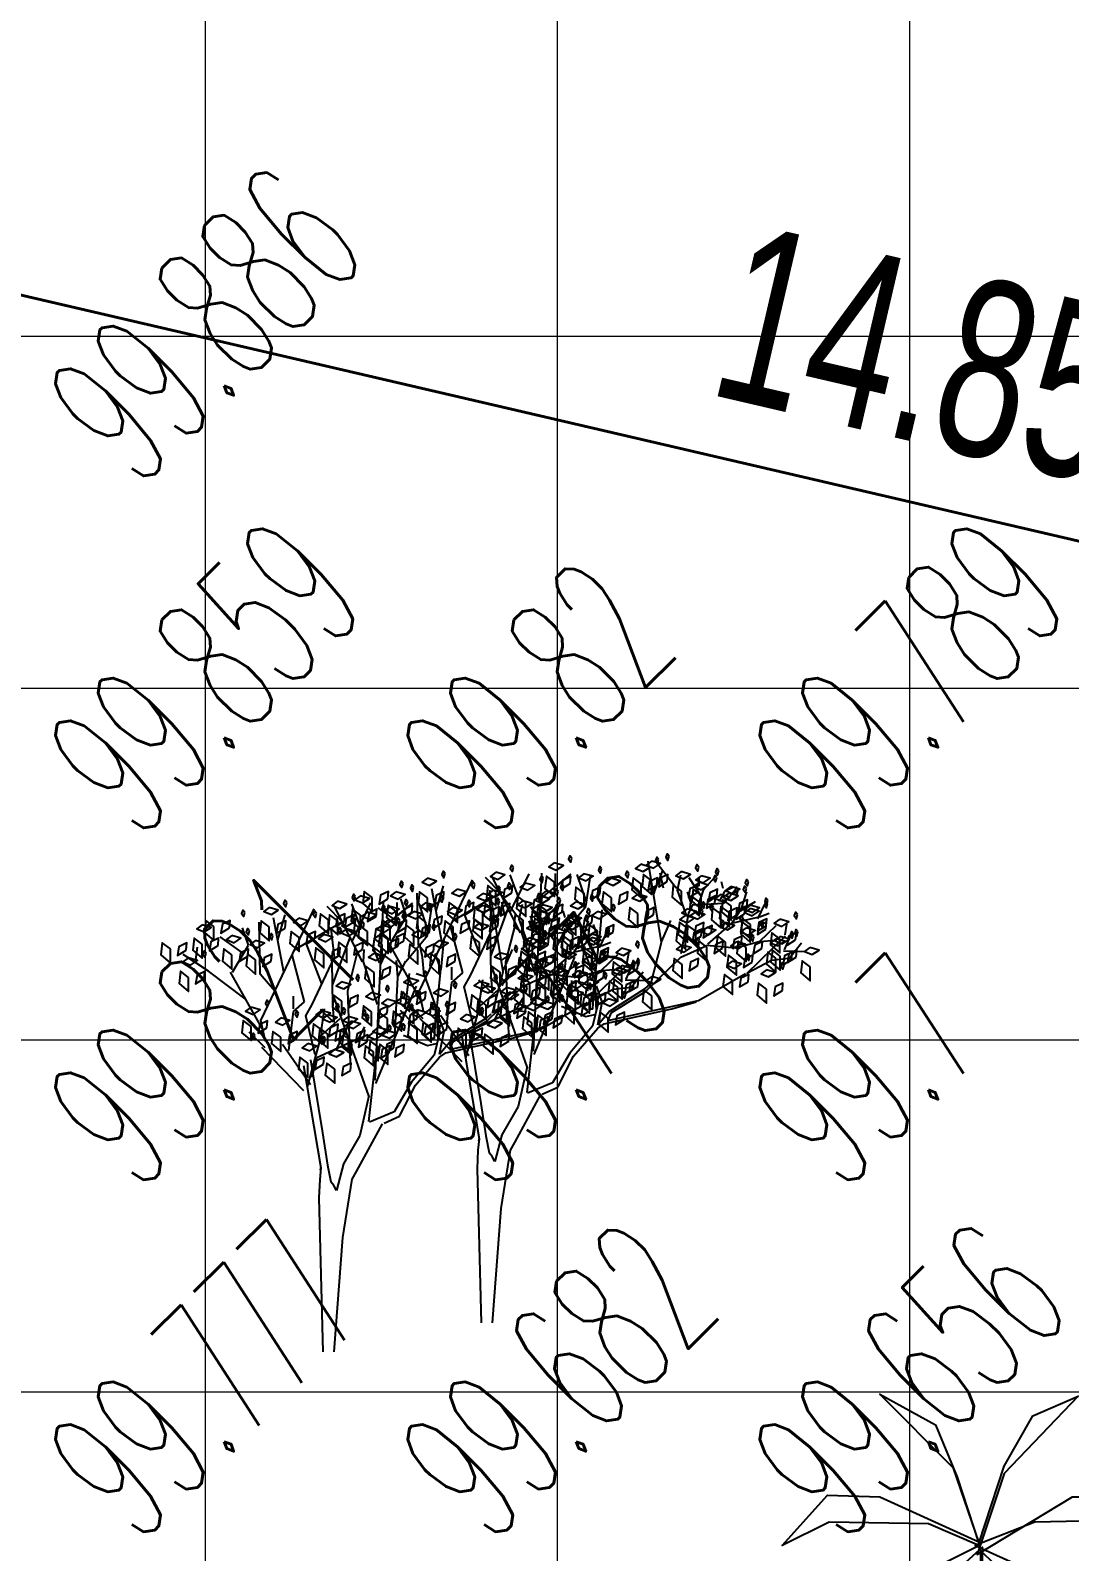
# Model space of a CAD drawing. Header units: millimetres. Extents: x 684983 to 685377, y 990360 to 990509.
# Drawn here: x 685029.02 to 685034.92, y 990447.13 to 990455.78 of the extents above; entities that cross this region are included whole.
import ezdxf

# ---------------------------------------------------------------- set-up
doc = ezdxf.new("R2010")
doc.units = ezdxf.units.MM
doc.header["$PDMODE"] = 35
doc.header["$PDSIZE"] = 0.2
for name, color, linetype, lineweight in [('BD', 1, 'Continuous', 40), ('grid', 8, 'Continuous', 9), ('GRID LEVELS', 7, 'Continuous', 13)]:
    doc.layers.add(name, color=color, linetype=linetype, lineweight=lineweight)
for name, color, linetype in [('dim', 7, 'Continuous'), ('GUAVA TREE', 7, 'Continuous'), ('SYMBOLS', 7, 'Continuous'), ('trees', 104, 'Continuous')]:
    doc.layers.add(name, color=color, linetype=linetype)
doc.styles.add('DIM', font='ARIALN.TTF', dxfattribs={"width": 0.8, "height": 1})
doc.styles.get("Standard").update_dxf_attribs({"font": 'RomanS'})
doc.dimstyles.get("Standard").update_dxf_attribs({"dimtxt": 1, "dimasz": 0.18, "dimexe": 0.18, "dimexo": 0.0625, "dimgap": 0.09, "dimtad": 0, "dimrnd": 0.05, "dimzin": 0, "dimdsep": 46, "dimtxsty": 'DIM', "dimcen": 0.09, "dimse1": 1, "dimse2": 1, "dimsd1": 1, "dimsd2": 1, "dimadec": 0, "dimazin": 0, "dimtfac": 1, "dimtix": 1, "dimtofl": 0, "dimtmove": 2, "dimatfit": 3, "dimfxl": 0, "dimtolj": 1, "dimtzin": 0, "dimarcsym": 0})

# ---------------------------------------------------------------- blocks, each defined once
blk = doc.blocks.new('*D29')
at = {"layer": 'Defpoints', "color": 0, "transparency": 16777216}
for p in [(685026.8564, 990455.6176), (685026.668, 990454.809), (685041.126, 990451.441)]:
    blk.add_point(p, dxfattribs=at)
at = {"layer": 'dim', "color": 0, "transparency": 16777216, "insert": (685034.0854, 990453.9336), "char_height": 1, "attachment_point": 5, "rotation": 346.88678, "style": 'DIM'}
blk.add_mtext('\\A1;14.85', dxfattribs=at)
blk = doc.blocks.new('A$C11072AF8')
blk.add_hatch(color=3).paths.add_polyline_path([(0.7827, 0.03, 1), (0.7227, 0.03, 1)])
at = {"color": 3}
blk.add_line((0.7527, 0.03), (0.7578, 0.8082), dxfattribs=at)
blk.add_lwpolyline([(0.7538, 0.8315), (0.7578, 0.8627), (0.7578, 1.4423), (0.553, 1.2582), (0.4711, 0.9582), (0.4506, 1.2582), (0.5803, 1.3673), (0.7441, 1.4491), (0.553, 1.5309), (0.1775, 1.5377), (0, 1.4491), (0.1707, 1.64), (0.3687, 1.6332), (0.7441, 1.4627), (0.6486, 1.7423), (0.3687, 2.0219), (0.5803, 1.9059), (0.6622, 1.7082), (0.7441, 1.4559), (0.8397, 1.7491), (0.9489, 1.94), (1.1196, 2.015), (0.8397, 1.7218), (0.7373, 1.415), (1.0991, 1.6332), (1.3244, 1.6332), (1.5224, 1.4355), (1.3108, 1.5446), (0.9558, 1.5377), (0.7305, 1.4491), (0.9694, 1.34), (1.0513, 1.2377), (1.0445, 0.9173), (0.9489, 1.2446), (0.751, 1.4287), (0.7578, 0.8354), (0.7591, 0.8234)], dxfattribs=at)
blk.add_circle((0.7527, 0.03), 0.03, dxfattribs=at)
blk = doc.blocks.new('A$C0CA14312')
blk.add_blockref('A$C11072AF8', (0, 0))
blk = doc.blocks.new('CCONUT')
at = {"xscale": 0.6000000000000001, "yscale": 0.6000000000000001, "zscale": 0.6000000000000001}
blk.add_blockref('A$C0CA14312', (-0.4516, -0.018), dxfattribs=at)
blk = doc.blocks.new('A$C79224DEA')
at = {"layer": 'trees', "color": 49, "true_color": 0x594322}
for p, q in [((2.887, 3.208), (2.775, 3.896)), ((0.842, 2.795), (1.292, 3.739)), ((3.562, 3.495), (3.607, 3.636)), ((1.448, 3.095), (1.595, 3.497)), ((3.146, 3.523), (3.116, 3.458)), ((3.485, 3.375), (3.562, 3.495)), ((3.679, 3.553), (3.572, 3.49)), ((3.753, 3.527), (3.698, 3.409)), ((1.21, 2.953), (1.107, 3.35)), ((1.358, 3.104), (1.224, 3.449)), ((1.575, 3.046), (1.658, 3.373)), ((1.709, 3.292), (1.714, 3.394)), ((2.891, 3.221), (2.965, 3.395)), ((3.116, 3.458), (3.051, 3.113)), ((3.277, 3.195), (3.485, 3.375)), ((3.722, 3.427), (3.49, 3.373)), ((3.796, 3.453), (3.722, 3.427)), ((1.276, 2.93), (1.465, 3.331)), ((1.451, 2.93), (1.445, 3.289)), ((1.828, 2.93), (1.709, 3.292)), ((1.997, 3.158), (1.987, 3.301)), ((2.002, 3.171), (2.066, 3.296)), ((2.22, 3.174), (2.207, 3.33)), ((2.326, 2.891), (2.361, 3.226)), ((3.711, 3.214), (3.511, 3.16)), ((3.718, 3.218), (3.85, 3.228)), ((0.961, 3.043), (0.837, 3.186)), ((2.061, 2.894), (2.096, 3.193)), ((2.228, 3.164), (2.152, 3.191)), ((2.321, 2.909), (2.228, 3.164)), ((2.798, 2.857), (2.887, 3.208)), ((3.051, 3.084), (3.269, 3.185)), ((3.511, 3.16), (3.267, 3.185)), ((3.816, 3.058), (3.614, 2.951)), ((3.199, 2.72), (3.596, 2.948)), ((1.262, 2.464), (1.362, 1.849)), ((1.203, 2.415), (1.349, 1.553)), ((1.754, 2.161), (1.679, 1.826)), ((1.362, 1.849), (1.406, 1.576)), ((1.679, 1.826), (1.54, 1.585)), ((1.867, 1.925), (1.646, 1.521))]:
    blk.add_line(p, q, dxfattribs=at)
at = {"layer": 'trees', "color": 99, "true_color": 0x1a511e}
for p, q in [((3.01, 3.669), (2.852, 3.876)), ((1.992, 3.679), (1.994, 3.792)), ((2.123, 3.787), (1.992, 3.679)), ((2.254, 3.552), (2.177, 3.783)), ((2.248, 3.513), (2.288, 3.773)), ((2.821, 3.617), (2.898, 3.816)), ((2.903, 3.669), (2.876, 3.795)), ((3.022, 3.65), (3.051, 3.779)), ((3.228, 3.593), (3.121, 3.756)), ((3.206, 3.686), (3.206, 3.758)), ((3.418, 3.639), (3.375, 3.556)), ((3.409, 3.665), (3.394, 3.721)), ((3.494, 3.676), (3.418, 3.639)), ((0.292, 3.284), (0.308, 3.415)), ((2.207, 3.33), (2.184, 3.436)), ((3.931, 3.275), (3.946, 3.363)), ((3.926, 3.146), (3.983, 3.281)), ((3.917, 3.139), (4.111, 3.134)), ((3.963, 3.072), (4.068, 3.207)), ((2.116, 2.983), (2.195, 3.037)), ((1.461, 2.783), (1.451, 2.93)), ((2.129, 2.768), (2.02, 2.881)), ((2.132, 2.764), (2.13, 2.889)), ((1.485, 2.565), (1.576, 2.742)), ((1.668, 2.648), (1.72, 2.742)), ((2.324, 2.81), (2.352, 2.701)), ((1.236, 2.236), (1.354, 2.671)), ((1.315, 2.483), (1.668, 2.648)), ((1.681, 2.636), (1.746, 2.624)), ((1.276, 2.318), (1.315, 2.483))]:
    blk.add_line(p, q, dxfattribs=at)
at = {"layer": 'trees', "color": 47, "true_color": 0x8d6a35}
for p, q in [((1.529, 3.628), (1.402, 3.757)), ((1.699, 3.292), (1.46, 3.764)), ((1.678, 3.599), (1.611, 3.78)), ((1.612, 3.464), (1.771, 3.79)), ((1.037, 3.203), (0.95, 3.662)), ((0.985, 3.477), (1.048, 3.688)), ((1.126, 3.391), (1.529, 3.628)), ((3.101, 3.432), (3.022, 3.65)), ((3.14, 3.532), (3.106, 3.636)), ((0.695, 3.362), (0.498, 3.503)), ((0.737, 3.431), (0.688, 3.579)), ((1.465, 3.331), (1.436, 3.573)), ((2.066, 3.295), (2.248, 3.513)), ((2.365, 3.226), (2.388, 3.484)), ((3.414, 3.537), (3.146, 3.523)), ((0.4, 3.213), (0.188, 3.353)), ((0.602, 3.204), (0.737, 3.431)), ((1.843, 3.283), (1.783, 3.434)), ((1.853, 3.265), (1.902, 3.376)), ((2.361, 3.226), (2.313, 3.362)), ((3.851, 3.349), (3.711, 3.214)), ((0.709, 2.98), (0.4, 3.213)), ((0.583, 3.205), (0.861, 2.71)), ((1.813, 2.265), (2.156, 3.086)), ((2.751, 2.794), (3.051, 3.084)), ((1.119, 2.895), (1.119, 3.001)), ((1.119, 2.871), (1.21, 2.953)), ((1.754, 2.161), (1.461, 2.991)), ((1.6, 2.439), (1.575, 3.046)), ((3.963, 3.075), (3.816, 3.058)), ((1.079, 2.542), (1.119, 2.871)), ((1.223, 2.836), (1.276, 2.93)), ((2.308, 2.645), (2.321, 2.909)), ((2.339, 2.634), (2.326, 2.891)), ((2.388, 2.706), (2.339, 2.842)), ((2.751, 2.821), (2.787, 2.851)), ((0.741, 2.701), (0.875, 2.567)), ((0.882, 2.618), (0.842, 2.795)), ((2.265, 2.634), (2.137, 2.756)), ((2.352, 2.701), (2.305, 2.504)), ((2.349, 2.513), (2.388, 2.706)), ((2.434, 2.552), (3.199, 2.72)), ((2.446, 2.627), (2.751, 2.821)), ((2.751, 2.794), (2.46, 2.613)), ((2.974, 2.649), (3.18, 2.708)), ((0.847, 2.571), (1.203, 2.206)), ((1.024, 2.595), (1.262, 2.256)), ((2.045, 2.672), (2.248, 2.585)), ((2.248, 2.585), (2.324, 2.601)), ((2.308, 2.645), (2.278, 2.645)), ((2.349, 2.513), (2.446, 2.627)), ((2.403, 2.523), (2.974, 2.649)), ((2.46, 2.613), (2.434, 2.552)), ((1.754, 1.942), (1.813, 2.473)), ((2.305, 2.504), (2.114, 2.276)), ((2.146, 2.25), (2.349, 2.486)), ((2.349, 2.486), (2.403, 2.523)), ((2.114, 2.276), (1.968, 2.024)), ((2.012, 1.988), (2.146, 2.25)), ((1.968, 2.024), (1.758, 1.937)), ((1.882, 1.93), (2.012, 1.988)), ((1.349, 1.553), (1.339, 1.455)), ((1.347, 1.535), (1.349, 1.553)), ((1.406, 1.576), (1.433, 1.433)), ((1.54, 1.585), (1.481, 1.361)), ((1.339, 1.455), (1.332, 1.299)), ((1.458, 1.402), (1.433, 1.433)), ((1.61, 1.456), (1.531, 0.963)), ((1.646, 1.521), (1.61, 1.456)), ((1.332, 1.299), (1.365, 0)), ((1.481, 1.361), (1.458, 1.402)), ((1.531, 0.963), (1.458, 0))]:
    blk.add_line(p, q, dxfattribs=at)
at = {"layer": 'trees', "color": 55, "true_color": 0x97922b}
for p, q in [((1.808, 2.291), (1.877, 3.793)), ((3.931, 3.263), (3.604, 2.945)), ((1.972, 2.666), (1.997, 3.158)), ((1.354, 2.671), (1.511, 2.812))]:
    blk.add_line(p, q, dxfattribs=at)
at = {"layer": 'trees', "color": 62, "true_color": 0xacc205}
for p, q in [((1.867, 3.577), (2.123, 3.787)), ((3.332, 3.754), (3.238, 3.652)), ((0.837, 3.186), (0.827, 3.626)), ((3.238, 3.652), (3.193, 3.519)), ((3.523, 3.667), (3.414, 3.537)), ((1.576, 2.742), (1.628, 2.789))]:
    blk.add_line(p, q, dxfattribs=at)
at = {"layer": 'trees', "color": 42, "true_color": 0xd28328}
for p, q in [((1.302, 2.506), (1.223, 2.836)), ((1.456, 2.783), (1.347, 2.89)), ((1.354, 2.718), (1.38, 2.895))]:
    blk.add_line(p, q, dxfattribs=at)
at = {"layer": 'trees', "color": 99, "true_color": 0x1a511e}
for points in [[(1.639, 3.842), (1.623, 3.862), (1.612, 3.833), (1.63, 3.807)], [(2.131, 3.921), (2.115, 3.941), (2.104, 3.912), (2.122, 3.886)], [(2.714, 3.869), (2.668, 3.834), (2.732, 3.808), (2.791, 3.846)], [(2.803, 3.897), (2.757, 3.863), (2.821, 3.836), (2.88, 3.875)], [(2.863, 3.909), (2.847, 3.929), (2.836, 3.9), (2.854, 3.874)], [(2.952, 3.937), (2.936, 3.957), (2.924, 3.928), (2.942, 3.902)], [(3.202, 3.846), (3.186, 3.867), (3.175, 3.838), (3.193, 3.812)], [(0.707, 3.708), (0.691, 3.728), (0.68, 3.699), (0.698, 3.673)], [(1.062, 3.791), (1.046, 3.811), (1.034, 3.782), (1.052, 3.756)], [(2.116, 3.707), (2.122, 3.767), (2.055, 3.736), (2.044, 3.662)], [(2.382, 3.83), (2.366, 3.85), (2.355, 3.821), (2.373, 3.795)], [(2.612, 3.791), (2.596, 3.811), (2.585, 3.782), (2.603, 3.756)], [(2.848, 3.694), (2.853, 3.755), (2.787, 3.724), (2.775, 3.65)], [(3.054, 3.807), (3.008, 3.772), (3.072, 3.746), (3.131, 3.784)], [(3.353, 3.756), (3.337, 3.776), (3.326, 3.747), (3.344, 3.721)], [(3.37, 3.813), (3.354, 3.833), (3.343, 3.804), (3.361, 3.778)], [(3.621, 3.722), (3.605, 3.742), (3.594, 3.713), (3.612, 3.687)], [(0.347, 3.604), (0.301, 3.57), (0.365, 3.543), (0.424, 3.581)], [(1.047, 3.576), (1.052, 3.637), (0.986, 3.606), (0.974, 3.532)], [(1.312, 3.7), (1.297, 3.72), (1.285, 3.691), (1.303, 3.665)], [(1.491, 3.638), (1.423, 3.689), (1.412, 3.587), (1.491, 3.519)], [(1.741, 3.711), (1.695, 3.677), (1.759, 3.65), (1.818, 3.689)], [(1.875, 3.537), (1.88, 3.597), (1.814, 3.566), (1.802, 3.492)], [(1.866, 3.601), (1.82, 3.567), (1.884, 3.54), (1.943, 3.579)], [(2.015, 3.641), (1.999, 3.661), (1.988, 3.632), (2.006, 3.606)], [(2.063, 3.683), (2.047, 3.703), (2.036, 3.674), (2.054, 3.648)], [(2.314, 3.592), (2.298, 3.613), (2.287, 3.584), (2.305, 3.558)], [(2.835, 3.657), (2.819, 3.678), (2.808, 3.649), (2.826, 3.623)], [(3.055, 3.643), (2.987, 3.693), (2.976, 3.592), (3.055, 3.524)], [(3.187, 3.632), (3.193, 3.692), (3.127, 3.661), (3.115, 3.588)], [(3.206, 3.552), (3.138, 3.603), (3.127, 3.501), (3.206, 3.434)], [(3.223, 3.609), (3.155, 3.66), (3.144, 3.558), (3.223, 3.49)], [(3.455, 3.626), (3.409, 3.591), (3.473, 3.565), (3.533, 3.603)], [(3.534, 3.654), (3.518, 3.675), (3.507, 3.646), (3.525, 3.62)], [(3.604, 3.665), (3.588, 3.686), (3.577, 3.657), (3.595, 3.631)], [(0.747, 3.553), (0.731, 3.573), (0.719, 3.544), (0.737, 3.518)], [(0.945, 3.511), (0.929, 3.531), (0.918, 3.502), (0.936, 3.476)], [(1.165, 3.496), (1.097, 3.547), (1.086, 3.445), (1.165, 3.377)], [(1.297, 3.486), (1.303, 3.546), (1.237, 3.515), (1.225, 3.441)], [(1.522, 3.562), (1.507, 3.582), (1.495, 3.553), (1.513, 3.527)], [(1.867, 3.437), (1.799, 3.488), (1.788, 3.386), (1.867, 3.318)], [(2.048, 3.469), (2.054, 3.529), (1.988, 3.498), (1.976, 3.425)], [(2.496, 3.511), (2.48, 3.531), (2.469, 3.502), (2.486, 3.476)], [(3.105, 3.493), (3.059, 3.459), (3.123, 3.432), (3.182, 3.471)], [(3.237, 3.477), (3.221, 3.497), (3.21, 3.468), (3.228, 3.442)], [(3.254, 3.533), (3.238, 3.553), (3.227, 3.524), (3.245, 3.498)], [(3.325, 3.507), (3.309, 3.528), (3.298, 3.499), (3.316, 3.473)], [(3.519, 3.44), (3.525, 3.501), (3.459, 3.47), (3.447, 3.396)], [(3.589, 3.451), (3.595, 3.512), (3.528, 3.481), (3.517, 3.407)], [(3.636, 3.524), (3.591, 3.489), (3.654, 3.463), (3.714, 3.501)], [(0.212, 3.39), (0.217, 3.45), (0.151, 3.419), (0.139, 3.345)], [(0.38, 3.364), (0.364, 3.384), (0.352, 3.355), (0.37, 3.329)], [(0.732, 3.339), (0.737, 3.399), (0.671, 3.368), (0.659, 3.294)], [(0.798, 3.307), (0.73, 3.358), (0.719, 3.256), (0.798, 3.188)], [(1.507, 3.348), (1.513, 3.408), (1.447, 3.377), (1.435, 3.303)], [(1.947, 3.404), (1.931, 3.424), (1.92, 3.395), (1.938, 3.369)], [(2.166, 3.389), (2.099, 3.439), (2.087, 3.338), (2.166, 3.27)], [(2.348, 3.307), (2.28, 3.358), (2.269, 3.256), (2.348, 3.188)], [(3.106, 3.329), (3.039, 3.38), (3.027, 3.278), (3.106, 3.211)], [(3.088, 3.437), (3.042, 3.402), (3.106, 3.376), (3.165, 3.414)], [(3.177, 3.304), (3.11, 3.354), (3.098, 3.253), (3.177, 3.185)], [(3.31, 3.293), (3.316, 3.354), (3.249, 3.323), (3.238, 3.249)], [(3.427, 3.377), (3.381, 3.342), (3.445, 3.316), (3.504, 3.354)], [(3.418, 3.375), (3.402, 3.395), (3.391, 3.366), (3.409, 3.34)], [(3.576, 3.417), (3.56, 3.437), (3.549, 3.408), (3.566, 3.382)], [(3.638, 3.36), (3.57, 3.411), (3.558, 3.309), (3.638, 3.241)], [(3.768, 3.322), (3.774, 3.382), (3.708, 3.351), (3.696, 3.277)], [(3.749, 3.372), (3.733, 3.392), (3.722, 3.363), (3.74, 3.337)], [(0.364, 3.15), (0.37, 3.21), (0.304, 3.179), (0.292, 3.106)], [(3.209, 3.228), (3.193, 3.248), (3.181, 3.219), (3.199, 3.193)], [(3.269, 3.335), (3.223, 3.301), (3.287, 3.274), (3.346, 3.313)], [(3.428, 3.213), (3.36, 3.264), (3.349, 3.162), (3.428, 3.094)], [(3.518, 3.216), (3.472, 3.182), (3.536, 3.155), (3.595, 3.194)], [(3.561, 3.202), (3.566, 3.263), (3.5, 3.232), (3.488, 3.158)], [(3.601, 3.332), (3.555, 3.298), (3.619, 3.271), (3.678, 3.31)], [(3.667, 3.256), (3.651, 3.276), (3.64, 3.247), (3.658, 3.221)], [(3.851, 3.241), (3.806, 3.207), (3.869, 3.18), (3.929, 3.219)], [(3.889, 3.259), (3.843, 3.224), (3.907, 3.197), (3.966, 3.236)], [(4, 3.281), (3.984, 3.301), (3.973, 3.272), (3.991, 3.246)], [(1.673, 3.163), (1.657, 3.183), (1.646, 3.154), (1.664, 3.128)], [(1.924, 3.072), (1.908, 3.092), (1.896, 3.063), (1.914, 3.037)], [(3.06, 3.188), (3.014, 3.154), (3.078, 3.127), (3.137, 3.166)], [(3.633, 3.092), (3.617, 3.112), (3.606, 3.083), (3.624, 3.057)], [(3.853, 3.077), (3.785, 3.128), (3.773, 3.026), (3.853, 2.958)], [(4.023, 3.084), (4.029, 3.144), (3.962, 3.113), (3.95, 3.04)], [(0.909, 2.948), (0.893, 2.968), (0.882, 2.939), (0.9, 2.913)], [(1.658, 2.949), (1.663, 3.009), (1.597, 2.978), (1.585, 2.905)], [(2.028, 2.988), (1.982, 2.953), (2.046, 2.927), (2.105, 2.965)], [(2.058, 3.016), (2.042, 3.036), (2.03, 3.007), (2.048, 2.981)], [(2.176, 3.027), (2.16, 3.047), (2.149, 3.019), (2.167, 2.993)], [(2.427, 2.936), (2.411, 2.957), (2.4, 2.928), (2.418, 2.902)], [(3.061, 3.024), (2.993, 3.075), (2.982, 2.973), (3.061, 2.905)], [(3.194, 3.014), (3.199, 3.074), (3.133, 3.043), (3.121, 2.969)], [(3.484, 3.052), (3.438, 3.018), (3.502, 2.991), (3.562, 3.03)], [(3.922, 3.019), (3.906, 3.039), (3.894, 3.01), (3.912, 2.984)], [(0.76, 2.908), (0.714, 2.874), (0.778, 2.847), (0.837, 2.886)], [(1.16, 2.857), (1.144, 2.878), (1.133, 2.849), (1.15, 2.823)], [(1.354, 2.88), (1.308, 2.846), (1.372, 2.819), (1.431, 2.858)], [(1.503, 2.92), (1.487, 2.94), (1.476, 2.911), (1.494, 2.885)], [(1.729, 2.869), (1.713, 2.889), (1.702, 2.86), (1.72, 2.834)], [(2.161, 2.813), (2.167, 2.873), (2.101, 2.842), (2.089, 2.769)], [(2.308, 2.925), (2.292, 2.945), (2.281, 2.916), (2.299, 2.89)], [(3.486, 2.888), (3.418, 2.939), (3.406, 2.837), (3.486, 2.769)], [(0.761, 2.744), (0.694, 2.795), (0.682, 2.693), (0.761, 2.626)], [(0.894, 2.734), (0.9, 2.794), (0.833, 2.763), (0.821, 2.69)], [(1.012, 2.654), (0.944, 2.704), (0.933, 2.603), (1.012, 2.535)], [(1.145, 2.643), (1.15, 2.703), (1.084, 2.672), (1.072, 2.599)], [(1.409, 2.68), (1.341, 2.73), (1.33, 2.629), (1.409, 2.561)], [(1.582, 2.665), (1.514, 2.716), (1.503, 2.614), (1.582, 2.546)], [(1.793, 2.697), (1.747, 2.662), (1.811, 2.636), (1.87, 2.674)], [(1.911, 2.708), (1.865, 2.673), (1.929, 2.647), (1.989, 2.685)], [(1.941, 2.736), (1.925, 2.757), (1.914, 2.728), (1.932, 2.702)], [(2.06, 2.748), (2.044, 2.768), (2.033, 2.739), (2.051, 2.713)], [(2.28, 2.733), (2.212, 2.784), (2.2, 2.682), (2.28, 2.614)], [(0.793, 2.668), (0.777, 2.689), (0.765, 2.66), (0.783, 2.634)], [(1.387, 2.64), (1.371, 2.66), (1.36, 2.631), (1.377, 2.605)], [(1.613, 2.589), (1.597, 2.609), (1.586, 2.581), (1.604, 2.555)], [(1.794, 2.532), (1.726, 2.583), (1.715, 2.482), (1.794, 2.414)], [(1.965, 2.564), (1.971, 2.624), (1.905, 2.593), (1.893, 2.52)], [(1.239, 2.436), (1.171, 2.487), (1.16, 2.385), (1.239, 2.318)]]:
    blk.add_lwpolyline(points, close=True, dxfattribs=at)
at = {"layer": 'trees', "color": 62, "true_color": 0xacc205}
for points in [[(1.982, 3.881), (1.936, 3.847), (2, 3.82), (2.06, 3.859)], [(1.49, 3.802), (1.444, 3.767), (1.508, 3.741), (1.567, 3.779)], [(2.233, 3.79), (2.187, 3.756), (2.251, 3.729), (2.31, 3.768)], [(2.715, 3.705), (2.647, 3.756), (2.636, 3.654), (2.715, 3.586)], [(2.804, 3.733), (2.736, 3.784), (2.725, 3.682), (2.804, 3.615)], [(2.936, 3.723), (2.942, 3.783), (2.876, 3.752), (2.864, 3.679)], [(3.222, 3.773), (3.176, 3.739), (3.24, 3.712), (3.299, 3.751)], [(0.446, 3.589), (0.378, 3.64), (0.367, 3.538), (0.446, 3.47)], [(0.914, 3.587), (0.846, 3.638), (0.835, 3.536), (0.914, 3.468)], [(1.164, 3.66), (1.118, 3.626), (1.182, 3.599), (1.241, 3.638)], [(1.624, 3.627), (1.629, 3.688), (1.563, 3.657), (1.551, 3.583)], [(2.465, 3.587), (2.397, 3.638), (2.385, 3.536), (2.465, 3.468)], [(3.205, 3.717), (3.159, 3.682), (3.223, 3.655), (3.282, 3.694)], [(3.355, 3.599), (3.361, 3.659), (3.295, 3.628), (3.283, 3.554)], [(0.348, 3.44), (0.28, 3.491), (0.269, 3.389), (0.348, 3.321)], [(0.598, 3.513), (0.552, 3.479), (0.616, 3.452), (0.675, 3.491)], [(0.797, 3.471), (0.751, 3.437), (0.815, 3.41), (0.874, 3.449)], [(1.916, 3.479), (1.848, 3.53), (1.836, 3.429), (1.916, 3.361)], [(2, 3.427), (2.005, 3.487), (1.939, 3.456), (1.927, 3.383)], [(2.688, 3.454), (2.62, 3.505), (2.609, 3.403), (2.688, 3.335)], [(3.387, 3.451), (3.319, 3.501), (3.308, 3.4), (3.387, 3.332)], [(3.239, 3.319), (3.245, 3.379), (3.178, 3.348), (3.166, 3.275)], [(1.799, 3.2), (1.732, 3.251), (1.72, 3.149), (1.799, 3.081)], [(3.271, 3.171), (3.203, 3.222), (3.191, 3.12), (3.271, 3.052)], [(3.403, 3.161), (3.409, 3.221), (3.342, 3.19), (3.331, 3.116)], [(3.734, 3.158), (3.74, 3.218), (3.674, 3.187), (3.662, 3.113)], [(3.52, 3.052), (3.452, 3.103), (3.44, 3.001), (3.52, 2.933)], [(1.775, 3.033), (1.729, 2.998), (1.793, 2.971), (1.852, 3.01)], [(1.581, 2.829), (1.535, 2.795), (1.599, 2.768), (1.658, 2.807)], [(1.776, 2.868), (1.708, 2.919), (1.697, 2.817), (1.776, 2.75)], [(1.908, 2.858), (1.914, 2.918), (1.848, 2.887), (1.836, 2.814)], [(3.774, 2.815), (3.706, 2.866), (3.695, 2.764), (3.774, 2.696)], [(3.907, 2.804), (3.912, 2.865), (3.846, 2.834), (3.834, 2.76)], [(1.605, 2.789), (1.559, 2.755), (1.623, 2.728), (1.682, 2.767)], [(1.714, 2.655), (1.72, 2.715), (1.654, 2.684), (1.642, 2.611)], [(1.831, 2.738), (1.786, 2.704), (1.85, 2.677), (1.909, 2.716)], [(1.739, 2.615), (1.744, 2.675), (1.678, 2.644), (1.666, 2.571)], [(1.464, 2.55), (1.418, 2.515), (1.482, 2.489), (1.542, 2.527)], [(1.598, 2.375), (1.604, 2.435), (1.537, 2.404), (1.526, 2.331)]]:
    blk.add_lwpolyline(points, close=True, dxfattribs=at)
at = {"layer": 'trees', "color": 42, "true_color": 0xd28328}
for points in [[(0.913, 3.751), (0.867, 3.717), (0.931, 3.69), (0.99, 3.728)], [(2.463, 3.751), (2.417, 3.717), (2.481, 3.69), (2.541, 3.728)], [(0.579, 3.579), (0.584, 3.639), (0.518, 3.608), (0.506, 3.534)], [(1.742, 3.547), (1.674, 3.598), (1.663, 3.496), (1.742, 3.428)], [(2.367, 3.616), (2.372, 3.676), (2.306, 3.645), (2.294, 3.572)], [(3.338, 3.542), (3.344, 3.602), (3.278, 3.571), (3.266, 3.498)], [(3.386, 3.615), (3.34, 3.58), (3.404, 3.554), (3.463, 3.592)], [(3.472, 3.682), (3.426, 3.648), (3.49, 3.621), (3.549, 3.66)], [(0.481, 3.429), (0.486, 3.49), (0.42, 3.459), (0.408, 3.385)], [(2.347, 3.471), (2.301, 3.437), (2.365, 3.41), (2.424, 3.449)], [(2.82, 3.443), (2.826, 3.504), (2.76, 3.473), (2.748, 3.399)], [(3.474, 3.518), (3.406, 3.569), (3.394, 3.467), (3.474, 3.399)], [(3.606, 3.508), (3.612, 3.568), (3.545, 3.537), (3.534, 3.464)], [(3.783, 3.536), (3.767, 3.556), (3.756, 3.527), (3.774, 3.501)], [(3.785, 3.564), (3.769, 3.584), (3.758, 3.555), (3.776, 3.529)], [(0.079, 3.4), (0.011, 3.451), (0, 3.349), (0.079, 3.281)], [(1.798, 3.364), (1.752, 3.329), (1.816, 3.303), (1.875, 3.341)], [(3.636, 3.332), (3.568, 3.383), (3.557, 3.281), (3.636, 3.213)], [(3.885, 3.405), (3.839, 3.371), (3.903, 3.344), (3.963, 3.383)], [(4.034, 3.445), (4.018, 3.465), (4.007, 3.436), (4.025, 3.41)], [(0.231, 3.324), (0.185, 3.29), (0.249, 3.263), (0.308, 3.302)], [(3.652, 3.042), (3.658, 3.102), (3.591, 3.071), (3.58, 2.998)], [(1.909, 2.976), (1.863, 2.942), (1.927, 2.915), (1.986, 2.954)], [(3.773, 2.979), (3.727, 2.944), (3.791, 2.918), (3.85, 2.956)], [(2.16, 2.886), (2.114, 2.851), (2.178, 2.824), (2.237, 2.863)], [(2.278, 2.897), (2.233, 2.862), (2.297, 2.836), (2.356, 2.874)], [(3.618, 2.878), (3.624, 2.938), (3.557, 2.907), (3.546, 2.834)], [(1.011, 2.818), (0.965, 2.783), (1.029, 2.757), (1.088, 2.795)], [(1.356, 2.716), (1.288, 2.767), (1.276, 2.665), (1.356, 2.597)], [(1.372, 2.426), (1.377, 2.486), (1.311, 2.455), (1.299, 2.382)], [(1.466, 2.385), (1.398, 2.436), (1.386, 2.335), (1.466, 2.267)]]:
    blk.add_lwpolyline(points, close=True, dxfattribs=at)
at = {"layer": 'trees', "color": 55, "true_color": 0x97922b}
for points in [[(1.89, 3.751), (1.874, 3.771), (1.862, 3.742), (1.88, 3.716)], [(1.984, 3.717), (1.916, 3.768), (1.904, 3.666), (1.984, 3.598)], [(1.915, 3.644), (1.869, 3.609), (1.933, 3.582), (1.992, 3.621)], [(2.234, 3.626), (2.166, 3.677), (2.155, 3.575), (2.234, 3.507)], [(2.597, 3.576), (2.603, 3.637), (2.536, 3.606), (2.525, 3.532)], [(2.687, 3.618), (2.641, 3.583), (2.705, 3.557), (2.764, 3.595)], [(1.374, 3.522), (1.328, 3.488), (1.392, 3.461), (1.451, 3.5)], [(2.165, 3.553), (2.119, 3.518), (2.183, 3.492), (2.242, 3.53)], [(3.176, 3.468), (3.13, 3.433), (3.194, 3.407), (3.253, 3.445)], [(3.457, 3.462), (3.389, 3.512), (3.377, 3.411), (3.457, 3.343)], [(0.599, 3.349), (0.531, 3.4), (0.52, 3.298), (0.599, 3.23)], [(0.93, 3.297), (0.936, 3.357), (0.87, 3.326), (0.858, 3.253)], [(1.375, 3.358), (1.307, 3.409), (1.296, 3.307), (1.375, 3.239)], [(2.299, 3.378), (2.305, 3.439), (2.238, 3.408), (2.227, 3.334)], [(2.481, 3.297), (2.486, 3.357), (2.42, 3.326), (2.408, 3.253)], [(3.77, 3.349), (3.776, 3.41), (3.71, 3.379), (3.698, 3.305)], [(0.232, 3.16), (0.164, 3.211), (0.153, 3.109), (0.232, 3.041)], [(1.932, 3.189), (1.937, 3.25), (1.871, 3.219), (1.859, 3.145)], [(3.089, 3.273), (3.022, 3.324), (3.01, 3.222), (3.089, 3.154)], [(3.222, 3.262), (3.228, 3.323), (3.161, 3.292), (3.15, 3.218)], [(3.602, 3.168), (3.534, 3.219), (3.523, 3.117), (3.602, 3.049)], [(3.887, 3.241), (3.819, 3.292), (3.807, 3.19), (3.887, 3.122)], [(4.019, 3.231), (4.025, 3.291), (3.958, 3.26), (3.947, 3.186)], [(4.038, 3.298), (4.022, 3.318), (4.011, 3.289), (4.029, 3.263)], [(1.524, 3.123), (1.478, 3.089), (1.542, 3.062), (1.601, 3.101)], [(3.89, 3.094), (3.823, 3.145), (3.811, 3.043), (3.89, 2.976)], [(3.985, 3.067), (3.991, 3.127), (3.925, 3.096), (3.913, 3.022)], [(4.14, 3.168), (4.094, 3.133), (4.158, 3.107), (4.217, 3.145)], [(1.525, 2.959), (1.457, 3.01), (1.446, 2.908), (1.525, 2.84)], [(4.141, 3.004), (4.073, 3.054), (4.062, 2.953), (4.141, 2.885)], [(1.408, 2.844), (1.362, 2.809), (1.426, 2.783), (1.485, 2.821)], [(1.556, 2.883), (1.541, 2.904), (1.529, 2.875), (1.547, 2.849)], [(1.754, 2.829), (1.738, 2.849), (1.727, 2.82), (1.745, 2.794)], [(1.91, 2.812), (1.842, 2.863), (1.831, 2.761), (1.91, 2.693)], [(2.029, 2.823), (1.961, 2.874), (1.95, 2.773), (2.029, 2.705)], [(2.042, 2.802), (2.048, 2.862), (1.982, 2.831), (1.97, 2.758)], [(1.488, 2.706), (1.494, 2.766), (1.427, 2.735), (1.416, 2.661)], [(1.541, 2.669), (1.547, 2.729), (1.481, 2.698), (1.469, 2.625)], [(1.98, 2.778), (1.964, 2.798), (1.953, 2.769), (1.971, 2.743)], [(2.161, 2.721), (2.093, 2.772), (2.082, 2.67), (2.161, 2.603)], [(2.293, 2.711), (2.299, 2.771), (2.233, 2.74), (2.221, 2.667)], [(2.412, 2.722), (2.418, 2.783), (2.352, 2.752), (2.34, 2.678)], [(1.238, 2.601), (1.192, 2.566), (1.256, 2.539), (1.315, 2.578)], [(1.606, 2.625), (1.538, 2.676), (1.527, 2.574), (1.606, 2.506)], [(1.833, 2.574), (1.765, 2.625), (1.753, 2.523), (1.833, 2.456)], [(1.913, 2.544), (1.845, 2.595), (1.833, 2.493), (1.913, 2.425)], [(1.926, 2.522), (1.932, 2.582), (1.866, 2.551), (1.854, 2.478)], [(2.045, 2.533), (2.051, 2.594), (1.984, 2.563), (1.973, 2.489)]]:
    blk.add_lwpolyline(points, close=True, dxfattribs=at)
at = {"layer": 'trees', "color": 49, "true_color": 0x594322}
blk.add_lwpolyline([(3.635, 3.496), (3.589, 3.462), (3.653, 3.435), (3.712, 3.474)], close=True, dxfattribs=at)

msp = doc.modelspace()

# ---------------------------------------------------------------- linework, layer by layer
at = {"layer": 'BD'}
msp.add_line((685041.126, 990451.441), (685026.668, 990454.809), dxfattribs=at)
at = {"layer": 'grid'}
for p, q in [((685030.0136, 990509.1548), (685030.0136, 990370.8996)), ((685032.0136, 990509.1548), (685032.0136, 990370.8996)), ((685034.0136, 990509.1548), (685034.0136, 990370.8996)), ((685085.1957, 990454.0381), (684982.7636, 990454.0381)), ((685085.1957, 990452.0381), (684982.7636, 990452.0381)), ((685085.1957, 990450.0381), (684982.7636, 990450.0381)), ((685085.1957, 990448.0381), (684982.7636, 990448.0381))]:
    msp.add_line(p, q, dxfattribs=at)

# ---------------------------------------------------------------- block references
at = {"layer": 'GUAVA TREE', "xscale": 0.6732243812140887, "yscale": 0.6732243812140887, "zscale": 0.6732243812140887}
for p in [(685030.6618, 990448.4335, 99.68), (685029.7628, 990448.2685, 99.78)]:
    msp.add_blockref('A$C79224DEA', p, dxfattribs=at)
at = {"layer": 'SYMBOLS', "ltscale": 10, "xscale": 2.5, "yscale": 2.5, "zscale": 2.5}
msp.add_blockref('CCONUT', (685034.421, 990445.039, 99.698), dxfattribs=at)

# ---------------------------------------------------------------- texts
at = {"layer": 'GRID LEVELS', "width": 0.5}
for s, p in [('99.886', (685029.63, 990453.1578, 99.8865)), ('99.859', (685029.63, 990451.1578, 99.8593)), ('99.789', (685033.63, 990451.1578, 99.7895)), ('99.82', (685031.63, 990451.1578, 99.8198)), ('99.821', (685029.63, 990449.1578, 99.8205)), ('99.738', (685031.63, 990449.1578, 99.7381)), ('99.7', (685033.63, 990449.1578, 99.7001)), ('99.777', (685029.63, 990447.1578, 99.7771)), ('99.682', (685031.63, 990447.1578, 99.6819)), ('99.656', (685033.63, 990447.1578, 99.6557))]:
    msp.add_text(s, height=0.8, rotation=45, dxfattribs=at).set_placement(p)

# ---------------------------------------------------------------- dimensions: what is measured, and where the dimension line sits
at = {"layer": 'dim'}
dim = msp.add_aligned_dim(p1=(685041.126, 990451.441), p2=(685026.668, 990454.809), distance=-0.8303, dimstyle='Standard', dxfattribs=at)
dim.commit()
dim.dimension.update_dxf_attribs({"geometry": '*D29', "text_midpoint": (685034.0854, 990453.9336)})

doc.saveas('drawing.dxf')
